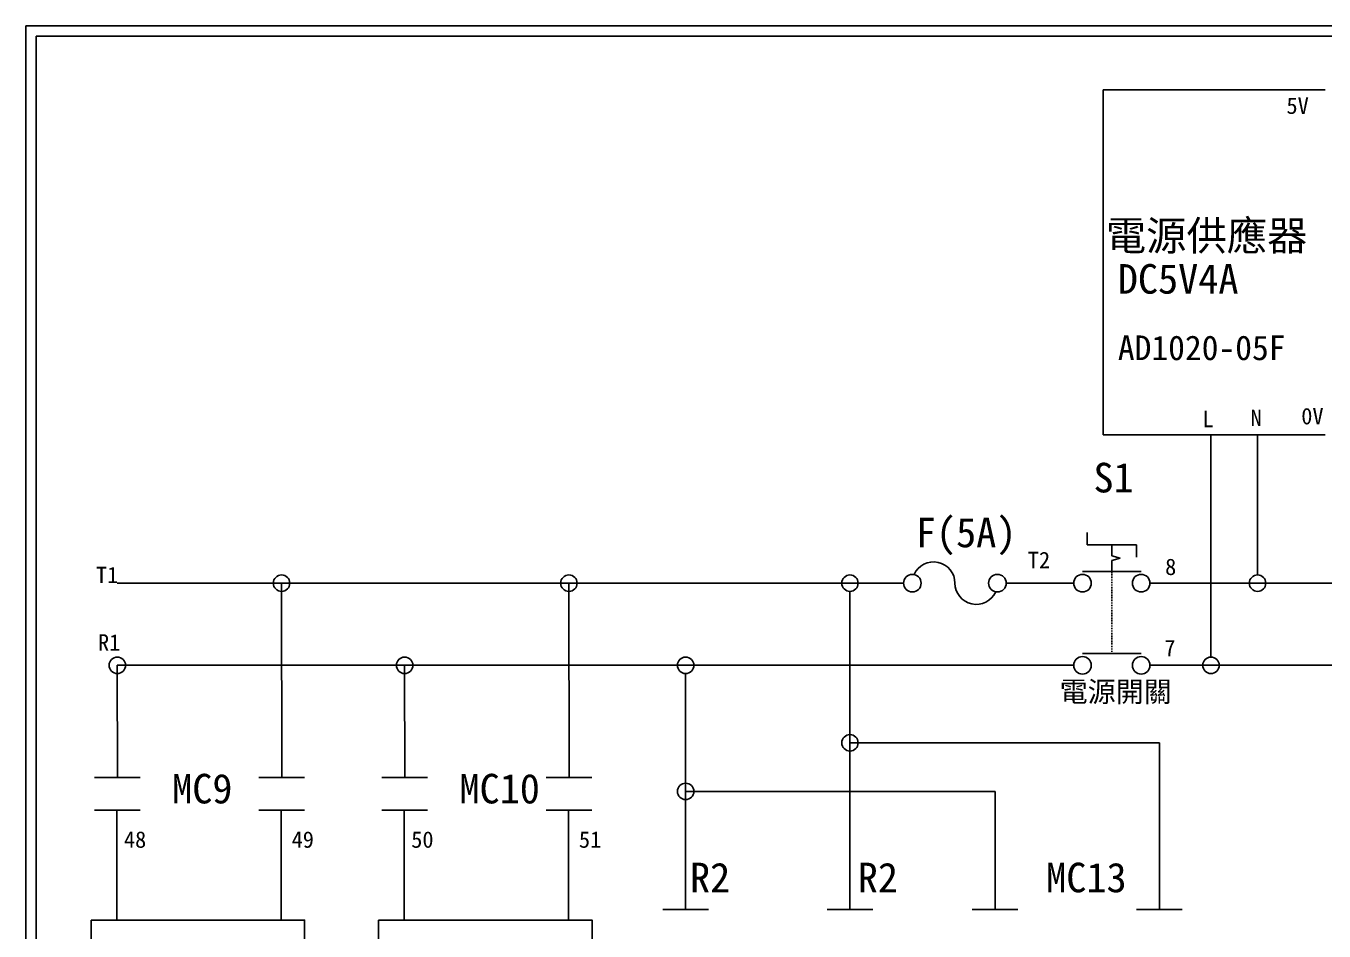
# Model space of a CAD drawing. Extents: x 10 to 297, y 3 to 207.
# Drawn here: x 10 to 168, y 96.8 to 207 of the extents above; entities that cross this region are included whole.
import ezdxf

# ---------------------------------------------------------------- set-up
doc = ezdxf.new("R2010")
doc.units = 0
doc.linetypes.add('DASHED', pattern=[0.2, 0.1, -0.1])
doc.layers.get('0').update_dxf_attribs({"linetype": 'CONTINUOUS'})
for name, color, linetype in [('7', 7, 'CONTINUOUS'), ('圖框層', 7, 'CONTINUOUS'), ('標尺寸層', 3, 'CONTINUOUS')]:
    doc.layers.add(name, color=color, linetype=linetype)
doc.styles.add('CNS', font='romanc.shx', dxfattribs={"bigfont": 'chineset.shx'})
doc.styles.add('STSL', font='KAIU.TTF')

# ---------------------------------------------------------------- blocks, each defined once
blk = doc.blocks.new('FUSE')
at = {"color": 7}
for p, q in [((0, 0), (2.14, 0)), ((14.64, 0), (16.78, 0))]:
    blk.add_line(p, q, dxfattribs=at)
for centre in [(3.21, 0), (13.56, 0)]:
    blk.add_circle(centre, 1.07)
for centre, start, end in [((5.8, 0), 0, 156.116), ((10.98, 0), 180, 336.116)]:
    blk.add_arc(centre, 2.59, start, end, dxfattribs=at)

msp = doc.modelspace()

# ---------------------------------------------------------------- linework, layer by layer
for p, q in [((168.12, 199.2), (141.12, 199.2)), ((141.12, 199.2), (141.12, 157.2)), ((141.12, 157.2), (164.12, 157.2)), ((154.23, 157.2), (154.23, 130.12)), ((159.9, 157.2), (159.9, 140.12)), ((164.12, 157.2), (168.12, 157.2)), ((139.17, 143.77), (139.17, 145.27)), ((142.17, 143.77), (139.17, 143.77)), ((142.17, 143.77), (145.17, 143.77)), ((143.17, 142.16), (142.17, 142.43)), ((145.17, 143.77), (145.17, 142.27)), ((143.17, 142.16), (142.17, 141.89)), ((114.68, 139.12), (21.12, 139.11)), ((41.11, 139.12), (41.13, 115.47)), ((76.08, 139.12), (76.1, 115.47)), ((129.32, 139.12), (130.39, 139.12)), ((146.81, 139.12), (292.46, 139.12)), ((110.29, 99.39), (110.29, 138.12)), ((127.27, 129.12), (21.12, 129.12)), ((21.12, 129.12), (21.13, 115.47)), ((56.09, 129.12), (56.1, 115.47)), ((90.29, 99.39), (90.29, 128.12)), ((146.81, 129.12), (292.09, 129.12)), ((21.07, 111.49), (21.07, 105.63)), ((41.07, 111.49), (41.07, 105.63)), ((56.04, 111.49), (56.04, 105.63)), ((76.04, 111.49), (76.04, 105.63)), ((21.07, 105.63), (21.08, 98.1)), ((41.07, 105.63), (41.08, 98.1)), ((56.04, 105.63), (56.05, 98.1)), ((76.04, 105.63), (76.05, 98.1))]:
    msp.add_line(p, q)
for centre in [(110.29, 139.12), (159.9, 139.12), (90.29, 129.12), (154.23, 129.12), (110.29, 119.68), (90.29, 113.76)]:
    msp.add_circle(centre, 1)
at = {"layer": '7'}
for p, q in [((142.17, 142.43), (142.17, 143.77)), ((142.17, 140.55), (142.17, 141.89)), ((138.6, 140.55), (145.74, 140.55)), ((138.6, 130.55), (145.74, 130.55))]:
    msp.add_line(p, q, dxfattribs=at)
at = {"layer": '7', "linetype": 'DASHED'}
msp.add_line((142.17, 130.55), (142.17, 140.55), dxfattribs=at)
at = {"layer": '7'}
for centre in [(138.6, 139.12), (145.74, 139.12), (138.6, 129.12), (145.74, 129.12)]:
    msp.add_circle(centre, 1.07, dxfattribs=at)
at = {"layer": '圖框層', "color": 7}
for p, q in [((297, 206.97), (10, 206.97)), ((10, 3), (10, 206.97)), ((295.75, 205.72), (11.25, 205.72)), ((11.25, 4.25), (11.25, 205.72))]:
    msp.add_line(p, q, dxfattribs=at)
at = {"layer": '標尺寸層', "color": 7}
for p, q in [((137.53, 139.12), (131.46, 139.12)), ((137.53, 129.12), (127.27, 129.12)), ((147.96, 119.68), (110.29, 119.68)), ((147.96, 99.39), (147.96, 119.68)), ((18.35, 115.47), (23.91, 115.47)), ((38.35, 115.47), (43.91, 115.47)), ((53.32, 115.47), (58.88, 115.47)), ((73.32, 115.47), (78.88, 115.47)), ((90.29, 113.76), (127.96, 113.76)), ((127.96, 99.39), (127.96, 113.76)), ((18.35, 111.49), (23.91, 111.49)), ((21.07, 111.49), (21.07, 105.63)), ((38.35, 111.49), (43.91, 111.49)), ((53.32, 111.49), (58.88, 111.49)), ((56.04, 111.49), (56.04, 105.63)), ((73.32, 111.49), (78.88, 111.49)), ((87.51, 99.39), (93.08, 99.39)), ((107.51, 99.39), (113.08, 99.39)), ((125.17, 99.39), (130.74, 99.39)), ((145.17, 99.39), (150.74, 99.39))]:
    msp.add_line(p, q, dxfattribs=at)
for points in [[(17.93, 98.1), (43.92, 98.1), (43.92, 80.72), (17.93, 80.72)], [(52.9, 98.1), (78.9, 98.1), (78.9, 80.72), (52.9, 80.72)]]:
    msp.add_lwpolyline(points, close=True, dxfattribs=at)
for centre in [(41.11, 139.12), (76.08, 139.12), (21.12, 129.12), (56.09, 129.12)]:
    msp.add_circle(centre, 1, dxfattribs=at)

# ---------------------------------------------------------------- block references
at = {"color": 7}
msp.add_blockref('FUSE', (114.68, 139.12), dxfattribs=at)

# ---------------------------------------------------------------- texts
at = {"layer": '圖框層', "color": 4, "style": 'STSL'}
for s, height, p in [('5V', 2, (163.42, 196.26)), ('電源供應器', 3.6, (141.43, 179.63)), ('DC5V4A', 3.6, (142.89, 174.37)), ('AD1020-05F', 3, (142.9, 166.28)), ('L', 2, (153.19, 158.11)), ('N', 2, (159.05, 158.26)), ('0V', 2, (165.22, 158.46)), ('S1', 3.6, (139.93, 150.17)), ('F(5A)', 3.6, (118.31, 143.49)), ('T2', 2, (131.94, 140.94)), ('T1', 2, (18.51, 139.12)), ('8', 2, (148.65, 140.11)), ('R1', 2, (18.77, 130.9)), ('7', 2, (148.55, 130.22)), ('MC9', 3.6, (27.79, 112.3)), ('MC10', 3.6, (62.76, 112.3)), ('48', 2, (21.92, 106.9)), ('49', 2, (42.33, 106.9)), ('50', 2, (56.89, 106.9)), ('51', 2, (77.3, 106.9)), ('R2', 3.6, (90.82, 101.48)), ('R2', 3.6, (111.24, 101.48)), ('MC13', 3.6, (134.17, 101.48))]:
    msp.add_text(s, height=height, dxfattribs=at).set_placement(p)
at = {"layer": '標尺寸層', "color": 7, "insert": (135.82, 127.16), "char_height": 2.5, "width": 14.0847, "attachment_point": 1, "style": 'CNS'}
msp.add_mtext('{\\fDFKai-SB|b0|i0|c136|p65;電源開關}', dxfattribs=at)

doc.saveas('drawing.dxf')
